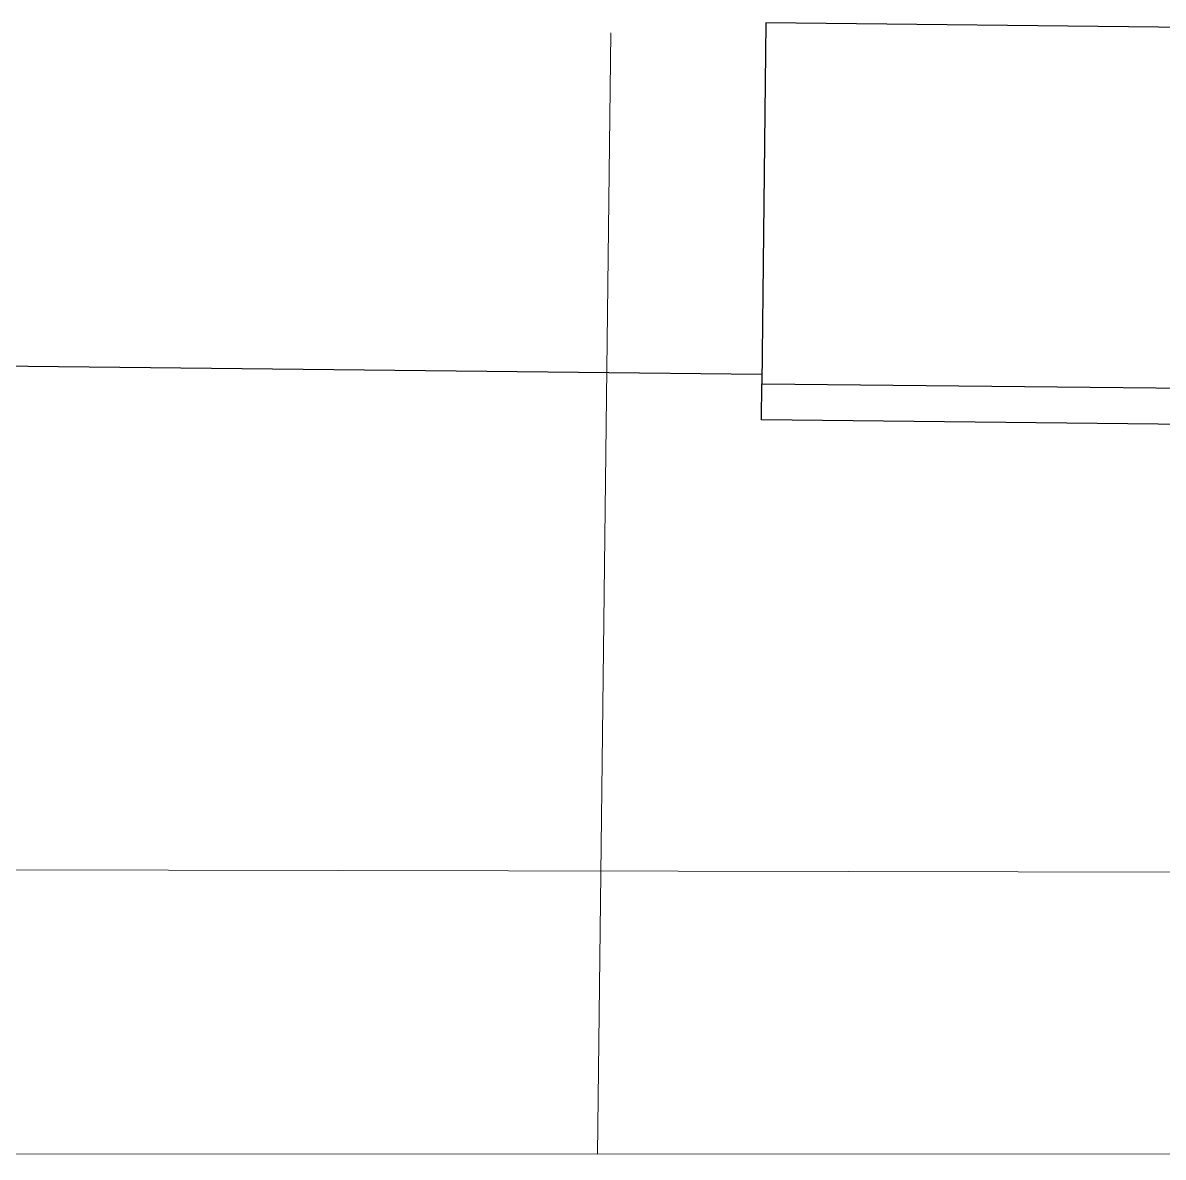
# Paper-space layout 'office1 floor1' of a CAD drawing. Header units: inches. Extents: x 0.3 to 10.8, y 1.4 to 4.2.
# Drawn here: x 1.7813 to 1.9124, y 3.0582 to 3.1887 of the extents above; entities that cross this region are included whole.
import ezdxf

# ---------------------------------------------------------------- set-up
doc = ezdxf.new("R2010")
doc.units = ezdxf.units.IN
doc.header["$MEASUREMENT"] = 0
doc.layers.get('0').update_dxf_attribs({"lineweight": 0})
doc.layers.add('WALL 1 100', color=250, linetype='Continuous', lineweight=9)
doc.layers.add('провода', color=1, linetype='Continuous', lineweight=5)

psp = doc.layouts.new('office1 floor1')

# ---------------------------------------------------------------- linework, layer by layer
at = {"color": 7, "linetype": 'ByBlock', "lineweight": -2}
for p, q in [((1.86669, 3.1887), (1.86624, 3.1472)), ((2.07423, 3.18646), (1.86669, 3.1887)), ((1.74627, 3.1496), (1.86625, 3.1483)), ((1.8662, 3.14305), (1.86624, 3.1472)), ((1.86624, 3.1472), (2.07379, 3.14495)), ((2.07374, 3.1408), (1.8662, 3.14305))]:
    psp.add_line(p, q, dxfattribs=at)
at = {"layer": 'WALL 1 100', "color": 0}
psp.add_lwpolyline([(3.91924, 3.08681), (0.32259, 3.09437)], dxfattribs=at)
at = {"layer": 'провода', "color": 1}
for p, q in [((1.84734, 3.05861), (1.84889, 3.18755)), ((3.74355, 3.05905), (0.29882, 3.05824))]:
    psp.add_line(p, q, dxfattribs=at)

doc.saveas('drawing.dxf')
